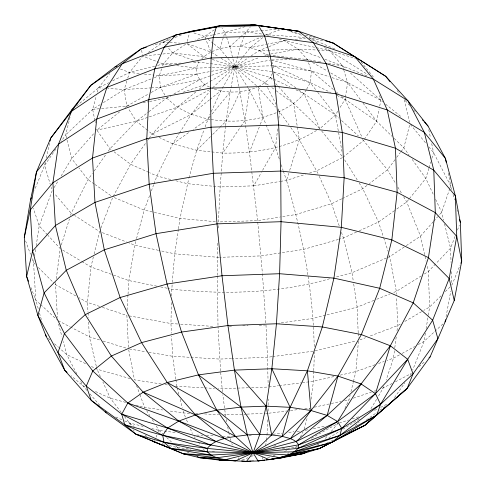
<?xml version="1.0" encoding="UTF-8"?>
<svg xmlns="http://www.w3.org/2000/svg" width="486" height="486" viewBox="0 0 486 486"><rect width="100%" height="100%" fill="white"/><g stroke="black" fill="none" stroke-linecap="round" stroke-linejoin="round"><path stroke-width="0.36" stroke-dasharray="2.43 1.82" d="M217.364 276.109L218.001 325.96M217.364 275.362L217.862 241.572M268.09 411.047L268.114 405.798M268.114 405.051L268.144 399.055M171.394 302.596L170.944 323.542L171.443 333.214M171.534 295.865L172.196 283.119M218.232 227.995L218.354 223.475M313.749 371.444L313.427 381.267L311.076 399.188M313.774 370.684L314.387 351.785M267.045 434.97L267.792 419.272M273.357 68.004L273.472 65.756L272.178 62.542M128.444 347.35L126.81 313.907M127.04 310.117L127.976 294.966M128.018 294.206L128.863 280.574L134.762 245.175L135.746 241.518M225.534 126.403L222.74 153.102L220.17 186.952L218.396 221.962L257.616 220.632L279.723 217.096M358.431 341.136L355.855 371.565L353.407 381.644M172.263 282.372L174.729 253.838L178.35 229.495M225.613 125.655L230.151 92.121L234.896 66.819L240.248 46.352L246.086 31.882L250.351 26.845M277.64 128.899L275.465 147.732L261.614 172.038M278.855 118.347L279.638 111.567L278.29 108.882M265.684 445.856L266.322 440.772M266.413 440.049L266.954 435.693M55.817 282.415L55.526 284.675L57.433 317.431M56.303 278.654L60.209 248.577L47.92 235.297M394.413 350.764L393.46 358.164L386.127 380.167M394.796 347.8L396.23 336.701M396.995 330.778L397.663 325.596L396.576 297.335M178.459 228.754L179.996 218.433L188.775 178.581M248.237 88.179L249.415 90.068L244.829 120.613L245.473 125.024M34.02 259.767L33.564 262.707L35.782 300.02L38.485 309.485M34.585 256.086L35.709 248.717M36.164 245.776L39.214 225.893L52.154 190.828L51.109 187.28M345.297 97.862L345.078 99.314L339.69 108.086M345.412 97.139L347.648 82.608L343.845 70.294M425.359 333.189L424.017 341.421L412.681 370.028M426.088 328.7L428.16 315.985M428.281 315.238L429.624 307.006L428.33 271.534L427.03 265.642M446.051 316.775L450.765 291.096M364.342 139.3L376.607 121.214L379.11 108.973M379.7 106.094L380.878 100.335L379.505 95.244M45.313 162.354L44.657 165.295L34.488 190.172M46.298 157.95L49.572 143.255M70.027 117.181L65.725 134.841L60.993 141.681M93.391 256.851L90.931 266.978L87.45 302.395L87.996 312.127M94.09 253.959L99.533 231.543L74.99 215.681M344.896 408.495L349.033 399.638L350.084 395.318M350.959 391.722L353.231 382.361M409.546 125.309L403.842 147.817L400.75 151.972M187.298 41.425L189.291 33.716M136.53 238.59L144.202 210.061L149.773 195.165M94.885 120.492L92.644 109.374L96.368 95.706M97.346 92.109L98.524 87.796L109.775 73.52M304.133 429.162L307.517 416.842M309.509 409.601L309.904 408.149L304.679 408.793M188.981 177.858L196.69 150.283L204.047 129.726M428.834 168.399L425.821 178.441L409.103 199.005M429.053 167.682L430.772 161.941M431.854 158.357L433.573 152.622L431.568 143.024M126.852 80.992L124.228 89.527L126.773 106.155L125.011 107.564M127.727 78.149L129.483 72.463L142.671 56.23L156.462 61.376M61.327 244.968L69.419 219.004M70.543 215.401L71.217 213.239L88.015 179.656L92.407 173.466M201.824 58.867L203.78 56.668L210.918 52.032L219.818 48.606L224.933 32.507L222.029 28.079M314.217 346.585C312.984 290.209 302.499 234.349 286.497 180.379L288.757 173.253M289.662 170.404L299.37 139.774L293.647 103.567L278.247 86.38M262.276 459.288L263.43 455.807M383.995 386.552L377.221 398.307M449.744 188.696L441.653 212.242L438.214 216.136M449.987 187.979L450.722 185.84L448.019 171.813M161.674 68.787L159.262 75.695L160.459 87.316L165.896 96.781M162.64 66.023L163.357 63.952L172.688 52.938L186.758 43.527L203.78 56.668L207.322 57.822M205.062 126.889L210.037 114.289M151.365 190.913L153.752 184.534M154.013 183.823L156.935 176.023L172.7 143.856L179.134 133.595M455.054 236.39L450.546 248.225L436.082 263.406M457.448 230.127L459.3 225.255M100.894 228.019L112.88 197.018M257.616 220.632L249.464 152.239L260.046 125.024M260.32 124.325L263.029 117.345L257.993 86.964L275.702 107.096M209.478 86.994C199.88 83.392 192.596 71.685 198.889 62.159L271.668 71.551M451.846 285.221L460.011 265.326M153.983 441.877L154.572 440.523M156.042 437.139L156.923 435.11M158.393 431.732L158.983 430.377L156.182 425.912M211.289 111.543L221.816 88.999M239.197 88.142L239.938 91.818L226.081 121.208L220.201 127.022M258.643 86.575L265.113 82.693L270.301 77.511L272.846 72.384M300.318 437.096L303.051 431.908M113.232 196.362L130.576 164.244L145.994 142.677M306.277 89.843C300.05 100.845 288.162 107.649 276.874 112.533M306.642 89.193L310.25 82.681L311.447 71.029L307.875 60.92M175.768 180.749L187.359 183.659L220.17 186.952L253.753 185.834L261.243 172.7M222.199 88.349L234.896 66.819L242.344 57.542M54.104 187.602L58.393 180.513M61.121 176.005L71.649 158.6L94.363 132.915M370.915 408.647L376.826 398.957M337.764 111.215L335.455 114.975L319.812 128.693L293.647 103.567L275.434 90.244M179.534 132.951L191.198 114.362L209.697 91.338M159.007 137.319L172.7 143.856L196.69 150.283L222.74 153.102L240.582 126.858M241.007 126.239L244.829 120.613L239.938 91.818L230.151 92.121L220.662 90.961L212.072 88.385M55.835 149.135L44.657 165.295L50.277 184.443M394.492 397.627L404.832 382.792M410.433 374.755L411.296 373.521L395.428 381.777M94.169 170.993L106.027 154.293M108.226 151.201L109.982 148.728L136.432 121.281L148.266 112.163M147.756 140.211L148.637 138.978M149.074 138.364L152.161 134.051L177.135 107.224L196.247 91.635M395.003 159.694L387.488 169.79L369.378 183.617M396.77 157.318L400.306 152.568M242.812 56.965L250.26 47.689L263.485 36.997M408.623 199.594L406.709 201.939L395.057 210.238M210.225 116.227L207.85 119.094L193.051 129.519M212.121 113.931L230.151 92.121M325.347 438.445L327.278 436.142M331.136 431.538L337.898 423.482L335.668 423.944M433.299 221.701L420.524 236.166L404.868 246.566M433.791 221.142L437.722 216.695M435.559 263.947L428.33 271.534L423.853 274.317M196.69 150.283L210.584 136.536M212.722 134.422L219.666 127.551M441.002 295.846L429.624 307.006L423.749 310.42M445.34 291.6L450.218 286.819M355.418 425.657L359.172 422.055M100.219 104.612L92.644 109.374L65.725 134.841L66.801 139.16M212.613 87.875L234.896 66.819L248.577 57.658M442.886 323.962L424.017 341.421L418.039 344.695M213.974 43.959L219.818 48.606L229.842 46.662L239.92 37.489M240.485 36.979L246.086 31.882L260.277 30.709M419.06 366.638L425.165 361.238M287.712 453.711L288.812 452.758M76.466 105.991L98.524 87.796L108.615 82.796M343.019 157.312L363.498 140.551L387.488 169.79L395.944 183.939M199.145 89.278L204.934 84.552L209.49 81.855M119.726 111.792L96.836 130.12L109.982 148.728L113.013 151.012M209.466 99.849L191.198 114.362L152.161 134.051L148.084 130.74M210.055 99.381L220.662 90.961M148.862 111.707L166.619 98.038L169.268 96.574M366.966 185.458L362.744 188.683L342.423 198.513M366.444 419.934L376.826 412.48M379.876 410.287L382.318 408.532M382.932 408.094L384.76 406.776M394.444 210.675L378.497 222.035L359.239 230.795M172.7 143.856L189.965 131.688M214.314 29.768L204.618 36.511L195.688 40.022M148.279 52.397L163.241 42.185L170.313 38.181M251.062 55.987L259.141 50.574L268.175 46.978M404.243 246.985L389.839 256.553L387.087 257.726M103.378 102.625L124.228 89.527L151.559 78.738M421.295 275.902L396.351 291.381L392.852 292.791M328.828 437.941L340.315 430.821M342.873 429.241L360.74 418.16M316.757 445.316L319.922 443.414M210.146 81.466L234.896 66.819L258.595 57.719M400.27 324.077L397.663 325.596L368.989 336.427M404.838 321.422L423.099 310.797M101.544 108.536L126.773 106.155L148.57 93.962M151.213 92.486L160.459 87.316L196.854 74.085L210.754 71.43M287.402 448.341L294.856 447.478L297.505 446.002M311.411 438.25L337.898 423.482M173.903 94.005L199.734 79.686L210.985 75.567M399.437 354.889L393.46 358.164L387.075 360.442M402.098 353.431L414.716 346.518M316.514 130.479C288.641 147.878 255.174 153.497 222.74 153.102M209.436 89.807L177.135 107.224L136.432 121.281L96.836 130.12L96.538 128.638M273.721 446.379L275.72 445.328M392.117 383.503L381.364 388.703M342.344 157.658L316.799 170.762L309.582 173.052M374.536 410.421L377.926 408.726M380.635 407.371L388.089 403.647M112.655 80.791L129.483 72.463L154.712 66.126M341.743 198.841L331.586 203.756L295.931 214.502L280.458 216.981M356.487 232.047L343.42 237.994L339.076 239.234M213.324 34.798L224.933 32.507L229.842 46.662L240.248 46.352L260.861 37.13M326.987 442.971L333.189 440.219M386.4 258.023L352.034 272.713L335.389 277.214M373.947 300.384L357.143 307.134L326.24 315.019M376.747 299.255L390.051 293.915M242.295 460.011L247.811 457.812M251.262 456.439L253.328 455.613M169.535 39.676L163.241 42.185L153.351 45.149M175.136 37.452L182.135 34.67M268.867 46.699L284.146 40.611L288.55 40.113M154.36 77.632L159.262 75.695L196.551 68.107L211.586 67.603M264.87 55.313L269.967 54.122M267.628 457.855L270.423 456.791M273.217 455.722L275.307 454.926M284.383 451.47L287.876 450.139M359.895 339.86L365.49 337.746M211.689 75.312L234.896 66.819L269.657 60.246M239.938 91.818L249.415 90.068L256.675 87.437M279.845 29.865L266.358 34.67L263.351 34.257M375.016 364.737L355.855 371.565L339.763 375.247M378.564 363.473L384.238 361.45M149.645 101.495L166.619 98.038L170.878 96.544M182.936 92.297L204.934 84.552M276.182 112.77C255.557 121.087 232.642 122.982 210.766 119.434M353.34 398.18L371.304 392.105M374.184 391.133L375.617 390.647M339.319 423.02L348.565 420.026M352.119 418.877L359.227 416.575M280.544 181.369L286.497 180.379L305.257 174.425M245.059 26.687L224.933 32.507L246.086 31.882L262.604 34.154M338.353 239.44L303.604 249.373L260.988 255.897L219.684 257.331M329.605 278.776C278.46 293.398 224.319 294.838 171.68 289.127L167.986 288.392M325.505 315.207L313.002 318.403L278.672 323.202M157.592 65.397L163.357 63.952L180.749 63.077M315.147 350.856L356.293 340.923M333.912 376.583L313.427 381.267L301.563 382.786M314.333 407.189L330.577 403.653M331.312 403.495L340.911 401.406M344.604 400.598L349.033 399.638M240.248 46.352L250.26 47.689L265.733 44.457M266.468 44.305L284.146 40.611L315.59 47.525M305.22 430.298L308.191 429.679M313.385 428.591L325.274 426.113M126.773 106.155L130.461 105.401M143.006 102.85L148.91 101.647M294.856 447.478L297.037 447.035M212.601 34.937L204.618 36.511L193.355 32.775M199.734 79.686L160.459 87.316L152.154 87.82M211.489 71.29L234.896 66.819L273.472 65.756L311.447 71.029L329.192 76.703M270.708 53.995L298.137 49.153L316.793 50.003M253.753 185.834L279.802 181.497M271.947 356.706L267.476 357.307L232.314 358.607M272.695 356.609L312.923 351.232M268.94 386.965L278.581 385.732M279.322 385.635L300.822 382.883M268.825 413.203L286.752 410.998M290.482 410.542L299.449 409.437M273.035 434.259L282.02 433.19M288.757 432.388L294 431.762M296.995 431.41L300.737 430.967M282.19 448.949L286.661 448.426M295.16 39.378L305.439 38.23M144.925 55.981L159.93 54.335M162.931 54.007L172.688 52.938L203.78 56.668M92.644 109.374L100.802 108.609M261.025 30.642L278.952 29.16M151.401 87.869L124.228 89.527L107.594 88.403M193.598 62.427L198.889 62.159L197.474 61.661M196.854 74.085L159.262 75.695L154.797 75.209M246.353 414.127L223.888 414.862M247.101 414.096L265.083 413.41M265.83 413.379L268.078 413.294M249.051 435.669L251.298 435.578M251.511 460.394L253.771 460.309M250.26 47.689L259.141 50.574L267.391 50.277M268.138 50.246L298.137 49.153L321.374 57.949M229.258 326.313L231.506 326.228M242.751 325.82L248 325.632M259.245 325.219L265.241 325.006M231.567 358.632L219.599 359.075L172.633 356.268L147.215 351.986M248.528 387.798L218.281 388.6M251.554 387.682L268.199 387.056M218.931 257.355L174.729 253.838L159.189 250.466M212.339 67.578L234.896 66.819L270.301 77.511L273.004 78.811M271.893 59.954L290.021 59.76M305.129 59.596L307.395 59.571L318.597 61.607M212.261 451.275L214.49 451.36M196.69 435.049L202.668 435.298M206.398 435.456L215.365 435.833M222.831 436.142L229.556 436.422L228.833 432.716M317.54 50.04L329.478 50.58L355.491 58.454M189.57 413.252L183.599 412.978L168.599 410.834M195.536 413.531L197.778 413.641M204.491 413.951L218.664 414.619M175.343 386.176L203.962 387.84M204.715 387.883L214.514 388.399M169.116 42.519L163.241 42.185L165.228 44.445M169.851 42.561L180.142 43.151M98.524 87.796L103.056 88.1M177.669 323.998L170.944 323.542L128.189 315.693M180.658 324.198L213.536 326.416M304.607 37.483L266.358 34.67L269.912 35.861M215.383 221.689L179.996 218.433L152.969 212.109M139.16 73.514L129.483 72.463L120.473 69.067M144.372 74.079L154.05 75.13M210.037 119.349L207.85 119.094L191.198 114.362L177.135 107.224L166.619 98.038M269.256 55.125L266.261 54.778L259.141 50.574M272.992 55.562L307.395 59.571L308.695 60.313M171.473 64.966L163.357 63.952L157.154 61.637M176.637 65.616L196.551 68.107M169.395 445.595L177.469 447.545L190.779 449.222M151.778 428.567L158.983 430.377L176.71 432.734M135.855 405.087L144.597 407.414L162.603 409.977M161.218 383.989L134.452 379.852L128.523 348.833L146.468 351.858M164.936 384.566L167.913 385.027M319.345 61.74L320.839 62.014M328.311 63.368L342.502 65.944L366.851 75.846M156.911 286.181L128.863 280.574L112.005 274.529M160.605 286.916L167.251 288.241M317.382 43.005L309.108 37.817L323.615 40.952M158.448 250.308L134.762 245.175L129.124 242.994M316.319 47.689L329.478 50.58L342.502 65.944L345.321 68.477M152.233 211.939L144.202 210.061L113.578 197.304M162.057 443.821L164.991 444.532M170.695 179.48L156.935 176.023L149.5 172.7M124.659 420.87L129.44 422.954L143.85 426.574M125.655 402.372L110.352 398.301L93.938 390.817M271.139 59.966L311.447 71.029L333.481 89.564M289.984 30.904L299.473 33.564M305.311 35.205L315.536 38.072M130.126 378.618L96.987 369.178L90.262 365.934M273.891 71.958L310.25 82.681L330.735 92.468M99.539 339.939L89.388 336.822L70.847 327.248M103.16 341.05L126.354 348.17M332.035 77.614L347.648 82.608L380.878 100.335L382.616 101.744M212.267 59.438L234.896 66.819L265.113 82.693L269.365 85.803M99.587 306.423L87.45 302.395L78.981 297.693M102.443 307.371L126.718 315.42M279.164 38.947L284.146 40.611L298.137 49.153L307.395 59.571M286.971 30.308L301.964 35.393M187.468 43.776L210.918 52.032L204.618 36.511L205.791 37.44M193.228 60.167L172.688 52.938L167.713 47.276M111.3 274.28L90.931 266.978L81.97 261.608M324.897 59.28L342.502 65.944L343.62 69.571M102.352 232.636L126.305 241.907M309.108 37.817L335.498 49.286M115.783 416.994L121.931 419.679M148.825 172.396L130.576 164.244L113.615 151.468M85.05 386.765L82.997 385.829L71.053 375.696M175.835 446.033L177.469 447.545L179.492 448.469M186.916 451.858L189.619 453.092M273.472 65.756L310.25 82.681L317.249 91.654M336.883 95.402L345.078 99.314L376.607 121.214L392.093 136.341M152.161 134.051L156.267 136.007M273.679 79.139L289.911 86.933M295.998 89.855L304.115 93.755L335.455 114.975L338.821 118.043M85.554 363.662L66.734 354.567L58.958 347.703M58.265 320.754L70.184 326.908M75.719 295.889L55.526 284.675L53.381 282.53M312.589 62.542L327.521 71.09M330.772 72.949L347.648 82.608L361.226 100.705M62.767 250.108L81.332 261.225M211.55 52.421L218.493 56.704M221.015 58.259L234.896 66.819L257.428 86.472M324.387 47.391L368.212 74.862M74.364 215.274L71.217 213.239L54.596 193.701M94.229 183.994L88.015 179.656L78.92 167.956M94.855 184.431L112.26 196.581M273.168 71.74L296.223 88.142M298.653 89.867L304.115 93.755L319.812 128.693M271.789 87.577L274.827 89.801M124.44 416.502L129.44 422.954L134.227 426.647M145.004 434.952L147.398 436.799M208.13 39.305L213.39 43.491M385.52 104.095L401.782 117.266M147.501 130.266L136.432 121.281L128.383 108.676M336.379 92L338.116 93.464M341.597 96.392L345.078 99.314L361.961 137.113M48.406 338.384L50.076 339.854M54.517 343.778L58.405 347.211M350.4 73.028L380.878 100.335M341.622 120.601L358.449 135.946M362.374 139.525L363.498 140.551M158.983 430.377L162.786 433.913M166.595 437.449L172.032 442.497M40.144 304.096L35.782 300.02L30.405 286.157M40.69 304.607L56.51 319.393M394.231 138.425L403.842 147.817L409.115 155.168M35.174 264.317L33.564 262.707L32.021 258.485M38.388 267.531L52.846 281.995M177.469 447.545L178.459 448.596M267.239 55.817L269.675 58.411M47.403 234.744L39.214 225.893L33.352 208.294M270.301 77.511L273.278 80.84M275.762 83.61L277.749 85.828M409.619 105.498L404.158 99.393L409.577 122.417M413.598 109.945L416.581 113.274M278.162 109.891L289.079 125.06M86.951 390.428L82.997 385.829L80.573 381.176M89.916 393.873L99.8 405.36M219.818 48.606L227.357 57.713M227.831 58.284L234.896 66.819L247.848 87.553M410.391 124.428L426.003 143.419M428.846 146.869L433.573 152.622L450.722 185.84L451.688 189.504M361.001 61.862L374.25 78.082M321.708 131.026L342.545 156.729M397.062 90.511L399.899 94.065M317.716 92.249L335.455 114.975L341.956 151.371M77.104 165.617L71.649 158.6L66.977 139.883M121.257 412.389L110.352 398.301L102.892 382.045M363.036 103.117L376.607 121.214M194.279 436.683L195.153 437.874M198.233 442.047L200.432 445.03M203.513 449.204L204.393 450.401M412.195 159.451L425.821 178.441L433.737 195.342M290.792 127.508L299.37 139.774L318.032 173.514M238.195 457.727L239.823 460.218M344.629 159.876L357.508 180.361M359.118 182.924L362.744 188.683L378.497 222.035L383.46 237.138M146.596 410.603L149.791 415.706M152.191 419.533L154.584 423.361M397.87 187.153L401.327 192.942M403.635 196.8L406.709 201.939L420.524 236.166L426.052 261.219M129.44 422.954L130.88 425.45M133.401 429.812L134.118 431.064M76.77 373.862L66.734 354.567L63.235 341.488M265.113 82.693L267.142 86.721M267.476 87.395L275.927 104.18M249.415 90.068L263.029 117.345L265.86 124.252M435.638 199.394L441.653 212.242L443.651 220.322M100.408 376.632L96.987 369.178L96.471 366.973M319.266 176.26L331.586 203.756L339.228 225.869M185.354 417.085L183.052 410.822M186.527 419.825L187.985 423.251M190.324 428.731L192.371 433.524M266.14 124.945L275.465 147.732L279.541 159.797M136.536 385.507L139.658 393.982M139.913 394.693L144.597 407.414M25.588 240.886L30.478 254.263M341.451 232.284L343.42 237.994L352.034 272.713L353.255 280.944M281.224 164.766L283.144 170.44M283.381 171.151L286.497 180.379M383.697 237.854L388.18 251.517M389.365 255.114L396.351 291.381L396.467 294.358M230.236 438.566L230.911 440.705M231.822 443.56L232.272 444.988M39.53 313.124L41.608 320.402M58.575 324.047L61.874 336.397M453.037 194.631L454.386 199.758M457.089 210.019L457.472 211.483M177.196 387.84L178.842 394.304M180.124 399.334L182.323 407.948M229.842 46.662L234.896 66.819L239.045 87.407M444.556 223.991L450.546 248.225L451.051 262.574M96.295 366.237L89.388 336.822L88.507 321.106M428.786 129.738L430.487 137.86M95.037 121.233L95.335 122.715M225.668 416.411L222.813 394.772M226.239 419.375L226.816 422.34M227.685 426.787L228.693 431.975M141.614 50.252L142.404 54.736M353.699 283.939L357.143 307.134L358.188 332.831M245.582 125.759L249.464 152.239M175.81 379.056L172.633 356.268L171.601 336.184M175.908 379.791L176.831 386.406M222.43 391.783L220.638 371.705M257.762 222.132L262.367 273.035M220.577 370.964L218.014 326.72M262.428 273.776L265.891 323.463M88.039 312.875L88.294 317.364M265.988 324.976L267.476 357.307L268.181 386.315M358.218 333.59L358.401 338.122M451.366 271.631L451.822 284.468"/><path stroke-width="0.73" d="M241.621 460.965L246.487 461.396L253.097 452.794L259.773 434.399L266.158 406.144L271.85 368.734L276.449 323.773L279.602 273.721L281.054 221.701L280.72 171.072L278.66 125.024L275.076 86.137L270.289 56.182L264.651 36.007L258.528 25.667L252.252 24.604L220.371 25.551L189.832 31.608L176.102 34.907L141.347 48.758L114.933 66.983L90.773 85.396L71.825 109.818L50.72 138.115L36.486 171.91L30.533 199.849L24.3 237.368L26.639 276.449L37.896 315.463L46.188 336.421L64.796 370.387L91.246 400.355L106.227 412.827L135.916 434.18L183.422 453.833L199.74 457.709L219.065 460.078L246.487 461.396L258.042 460.941L269.28 459.659L283.314 457.551L302.851 453.669L319.49 448.511L364.871 425.335L407.165 388.399L430.153 356.815L454.246 300.512L461.7 261.207L460.363 222.473L455.339 195.779L445.462 158.527L428.014 126.044L407.906 100.748L385.708 76.296L333.05 42.993L298.617 31.256L252.252 24.604L250.812 25.023M146.292 47.27L141.347 48.758L122.186 63.763L90.773 85.396L71.545 111.312L58.557 144.142L36.486 171.91L30.205 210.049L32.635 250.995L44.117 292.87L64.431 333.584L92.777 370.982L127.788 403.046L178.733 421.095L224.654 438.585L253.097 452.794L269.28 459.659C279.231 457.514 290.725 456.226 298.015 448.353L298.623 444.854C295.348 438.998 288.022 438.044 282.159 436.355C270.672 434.308 258.971 434.126 247.35 434.885C233.93 437.09 216.574 437.023 207.243 448.42L207.504 451.889C214.454 459.477 225.832 459.58 235.321 460.995L253.097 452.794L290.482 438.621L327.151 415.402L361.098 383.952L390.349 345.765L413.215 302.857L428.427 257.641L435.304 212.625L433.779 170.197L424.339 132.392L407.906 100.748L373.339 79.121L326.179 63.593L270.289 56.182L211.124 57.974L154.803 68.824L106.926 87.352L71.545 111.312L50.72 138.115L50.064 141.049M445.109 321.908L445.51 319.709M24.3 237.368L30.205 210.049L52.913 182.76L92.504 158.053L146.778 138.698L211.046 127.174L278.66 125.024L342.278 132.429L395.452 148.218L433.779 170.197L455.339 195.779L456.749 236.372L461.7 261.207L460.856 263.266M226.622 460.345L219.065 460.078L225.237 459.75L253.097 452.794L282.159 436.355L290.124 407.329L307.383 370.806L322.327 326.938L333.912 278.126L341.336 227.333L344.143 177.767L342.278 132.429L336.075 93.804L326.179 63.593L313.397 42.695L298.617 31.256L252.252 24.604M224.654 438.585L195.5 414.935L167.239 382.476L141.572 342.624L120.139 297.517L104.302 249.81L94.97 202.395L92.504 158.053L96.708 119.125L106.926 87.352L122.186 63.763L164.165 47.178L213.208 37.544L264.651 36.007L313.397 42.695L354.865 56.698L373.339 79.121L387.239 109.945L395.452 148.218L397.129 192.292L391.844 239.884L379.694 288.283L361.335 334.581L337.928 376.073L327.151 415.402L296.077 441.531L253.097 452.794L216.884 457.739L199.74 457.709L197.043 456.476M298.617 31.256L258.528 25.667L220.371 25.551L216.379 26.912L213.208 37.544L211.124 57.974L210.347 88.148L211.046 127.174L213.293 173.289L217.017 223.876L222.011 275.75L227.946 325.529L234.422 370.125L241.02 407.104L247.35 434.885L253.097 452.794L258.042 460.941L264.73 460.042M332.169 442.035L319.49 448.511L288.07 454.945L253.097 452.794L207.243 448.42L162.719 435.335L121.743 414.193L86.295 386.121L92.777 370.982L111.361 356.05L141.572 342.624L181.533 332.066L227.946 325.529L276.449 323.773L322.327 326.938L361.335 334.581L390.349 345.765L375.465 393.654L341.81 428.409L298.015 448.353L253.097 452.794L210.821 455.066L183.422 453.833L135.916 434.18L124.744 424.788L91.246 400.355L86.295 386.121L57.98 352.636L37.896 315.463L44.117 292.87L66.278 270.289L104.302 249.81L156.03 233.669L217.017 223.876L281.054 221.701L341.336 227.333L391.844 239.884L428.427 257.641L449.185 278.527L454.246 300.512M288.07 454.945L332.151 442.345L376.717 415.111L380.556 404.316L407.693 359.276L432.649 320.207L449.185 278.527L456.749 236.372L435.304 212.625L397.129 192.292L344.143 177.767L280.72 171.072L213.293 173.289L149.166 184.218L94.97 202.395L55.398 225.516L32.635 250.995L26.639 276.449L28.522 281.303M333.505 441.355L364.871 425.335L407.165 388.399L413.045 373.862L437.904 338.669L432.649 320.207L413.215 302.857L379.694 288.283L333.912 278.126L279.602 273.721L222.011 275.75L167.05 284.018L120.139 297.517L85.244 314.642L64.431 333.584L57.98 352.636L64.796 370.387L67.074 372.319M30.533 199.849L31.383 197.778M207.504 451.889L164.055 442.327L124.744 424.788L121.743 414.193L127.788 403.046L143.145 392.172L167.239 382.476L198.495 374.87L234.422 370.125L271.85 368.734L307.383 370.806L337.928 376.073L361.098 383.952L375.465 393.654L380.556 404.316L339.842 435.505L332.151 442.345L294.395 451.792L253.097 452.794L207.504 451.889L171.206 448.614L153.983 441.877L152.786 440.954M361.098 383.952L337.594 421.532L298.623 444.854L253.097 452.794L210.128 444.872L162.719 435.335L124.744 424.788M121.743 414.193L167.615 428.081L216.051 441.513L253.097 452.794L271.674 434.909L290.124 407.329L271.85 368.734M290.482 438.621L310.979 410.518L337.928 376.073M390.349 345.765L407.693 359.276L375.465 393.654L337.594 421.532L296.077 441.531M258.528 25.667L216.379 26.912L176.102 34.907L164.165 47.178L154.803 68.824L148.795 99.648L146.778 138.698L149.166 184.218L156.03 233.669L167.05 284.018L181.533 332.066L198.495 374.87L216.811 410.123L235.346 436.313L253.097 452.794L279.505 457.624L302.851 453.669L306.295 452.138M282.159 436.355L310.979 410.518L307.383 370.806M429.047 357.799L430.153 356.815M407.165 388.399L364.871 425.335L348.286 433.439M71.825 109.818L72.985 108.858M390.258 402.827L391.479 401.952M304.746 452.527L302.851 453.669L269.28 459.659M172.888 36.723L176.102 34.907M376.717 415.111L339.842 435.505L294.395 451.792M328.202 443.925L319.49 448.511L279.505 457.624M273.654 458.845L283.314 457.551L284.711 456.992M187.73 32.447L189.832 31.608L216.379 26.912M114.933 66.983L117.011 66.175M298.623 444.854L341.81 428.409L380.556 404.316L413.045 373.862L407.693 359.276M298.015 448.353L339.842 435.505L341.81 428.409L337.594 421.532L327.151 415.402L310.979 410.518L290.124 407.329L266.158 406.144L241.02 407.104L216.811 410.123L195.5 414.935L178.733 421.095L167.615 428.081L162.719 435.335L164.055 442.327L171.206 448.614L210.821 455.066M258.042 460.941L260.046 460.461M266.219 459.847L268.448 459.543M269.937 459.349L272.166 459.045M273.047 458.723L274.511 458.559M275.981 458.389L283.314 457.551M246.487 461.396L250.934 460.989M230.4 460.485L234.938 460.649M199.74 457.709L225.237 459.75M183.422 453.833L216.884 457.739M207.243 448.42L164.055 442.327L135.916 434.18M330.146 42.367L333.05 42.993L385.708 76.296L389.966 81.624M153.983 441.877L155.447 442.23M284.875 29.464L282.688 28.85L284.116 29.336M325.754 40.939L333.05 42.993M210.128 444.872L167.615 428.081L127.788 403.046M446.172 162.215L445.462 158.527L424.339 132.392L387.239 109.945L336.075 93.804L275.076 86.137L210.347 88.148L148.795 99.648L96.708 119.125L58.557 144.142L52.913 182.76L55.398 225.516L66.278 270.289L85.244 314.642L111.361 356.05L143.145 392.172L195.5 414.935L235.346 436.313M216.051 441.513L178.733 421.095L143.145 392.172M167.239 382.476L216.811 410.123L247.35 434.885M198.495 374.87L241.02 407.104L259.773 434.399M422.547 119.939L423.537 121.05M424.533 122.156L428.014 126.044M234.422 370.125L266.158 406.144L271.674 434.909M105.237 411.678L106.227 412.827M45.562 334.234L46.188 336.421M459.592 219.538L460.363 222.473"/></g></svg>
